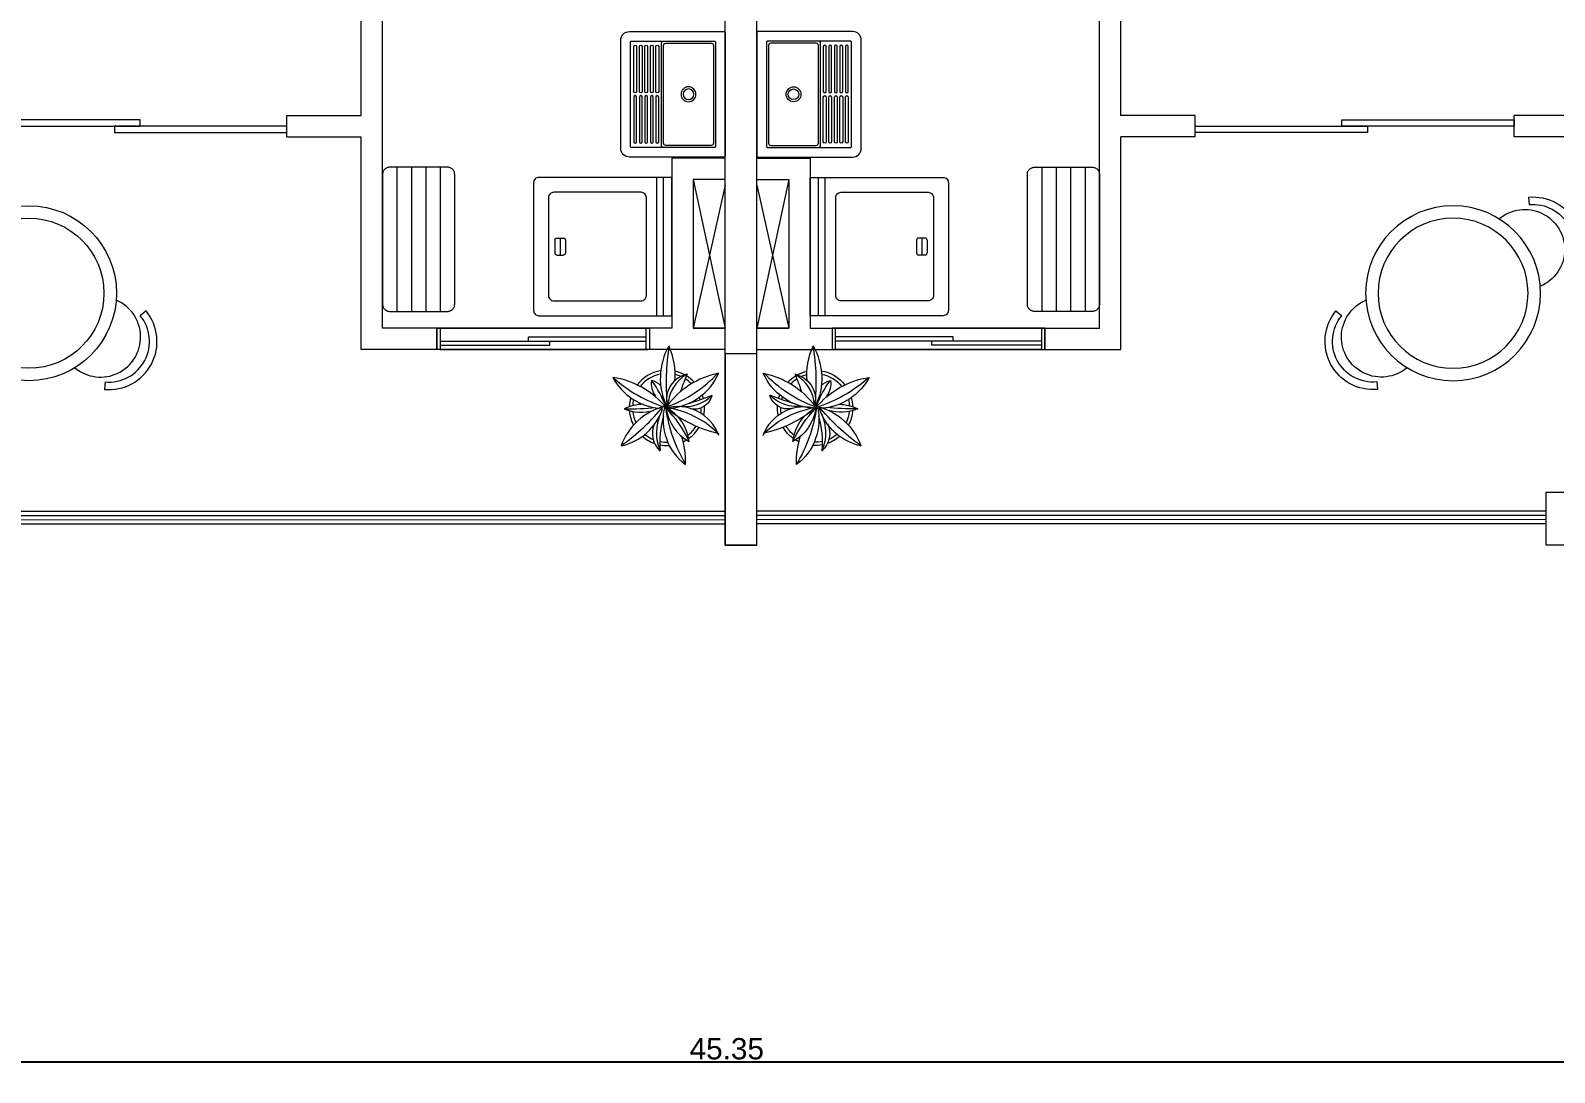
# Model space of a CAD drawing. Header units: millimetres. Extents: x 2878 to 6301, y 540 to 1980.
# Drawn here: x 2926.78 to 2933.94, y 819.73 to 824.63 of the extents above; entities that cross this region are included whole.
import ezdxf

# ---------------------------------------------------------------- set-up
doc = ezdxf.new("R2010")
doc.units = ezdxf.units.MM
doc.header["$LTSCALE"] = 4
doc.linetypes.add('HIDDEN2', pattern=[4.7625, 3.175, -1.5875])
for name, color, linetype, lineweight in [('ALVENARIA', 4, 'Continuous', 20), ('ALVENARIA EM VISTA', 1, 'Continuous', 5), ('COTAS', 35, 'Continuous', 5), ('fino', 2, 'Continuous', 9), ('JANELA', 2, 'Continuous', 20), ('PILAR', 1, 'Continuous', 5), ('PORTA', 2, 'Continuous', 20)]:
    doc.layers.add(name, color=color, linetype=linetype, lineweight=lineweight)
doc.styles.get("Standard").update_dxf_attribs({"font": 'arial.ttf'})
doc.dimstyles.new('ISO-25', dxfattribs={"dimscale": 0, "dimtxt": 0.1, "dimasz": 0.05, "dimexe": 0.05, "dimexo": 0.2, "dimgap": 0.01, "dimtad": 1, "dimzin": 4, "dimdsep": 46, "dimtxsty": 'Standard', "dimblk": 'OBLIQUE', "dimcen": 0.1, "dimdle": 0.05, "dimclrt": 256, "dimadec": 0, "dimazin": 0, "dimtfac": 1, "dimtix": 1, "dimtofl": 0, "dimtmove": 0, "dimatfit": 3, "dimfxl": 1, "dimtfillclr": 256, "dimarcsym": 0})

# ---------------------------------------------------------------- blocks, each defined once
blk = doc.blocks.new('Vaso-01')
at = {"layer": 'fino', "color": 0}
for centre, radius, start, end in [((0.2731, 0.1392), 0.304, 150.24114, 205.80899), ((1.0095, 0.1197), 1.0133, 170.23998, 186.11478), ((-0.2705, 0.1579), 0.3094, 354.33263, 25.28039), ((-0.0101, 0.2737), 0.2768, 208.0484, 264.64912), ((-0.3146, -0.2541), 0.4022, 39.15, 81.38898), ((0, 0), 0.1766, 99.38331, 142.28381), ((0, 0), 0.1616, 100.76794, 141.26301), ((0.1198, 0.0386), 0.1218, 101.42671, 190.98767), ((-0.2073, 0.5814), 0.6123, 289.63177, 316.94159), ((0.3212, -0.227), 0.3977, 101.24862, 143.98987), ((0.1919, -0.0023), 0.1888, 121.90552, 175.18589), ((-0.0101, 0.2737), 0.2768, 274.40726, 336.44308), ((0, 0), 0.1766, 61.45043, 77.39664), ((0, 0), 0.1616, 66.03991, 76.08191), ((0.6526, -0.1054), 0.6161, 154.68532, 162.45009), ((0, 0), 0.1766, 43.2421, 58.51793), ((0.1996, 0.6539), 0.683, 228.57445, 252.38422), ((0.0145, 0.1124), 0.0882, 169.11662, 218.95559), ((-0.0914, 0.0458), 0.0854, 42.83737, 76.97864), ((-0.4814, -0.1717), 0.5083, 20.51384, 36.02424), ((0, 0), 0.1616, 44.4902, 57.80538), ((0.0616, -0.2787), 0.2945, 104.12842, 160.14677), ((-0.7998, 0.6489), 1.0123, 305.44636, 320.73815), ((-0.102, -0.212), 0.2296, 92.43736, 115.29557), ((-0.1937, 1.7993), 1.8037, 269.91003, 274.50199), ((0, 0), 0.1766, 164.30702, 178.34143), ((0, 0), 0.1616, 166.0394, 176.53836), ((0.2467, -0.0555), 0.2645, 166.36026, 232.94739), ((0.0509, -0.1979), 0.2043, 19.43419, 107.43571), ((-0.1018, -0.1813), 0.208, 6.50728, 62.3609), ((-0.2705, 0.1579), 0.3094, 330.76974, 331.93672), ((-0.0703, -0.4355), 0.4429, 46.14832, 80.37107), ((0.0841, 0.1866), 0.1803, 261.63887, 315.62551), ((-0.2959, 1.2941), 1.3344, 286.3355, 292.41502), ((0.1292, 0.0822), 0.087, 257.35568, 344.35325), ((0, 0), 0.1616, 13.91928, 18.19493), ((0, 0), 0.1616, 351.13744, 0.5369), ((0, 0), 0.1766, 14.45099, 19.9273), ((0, 0), 0.1766, 348.82689, 2.97559), ((-0.2715, 0.0801), 0.2648, 282.24233, 341.73209), ((-0.121, 0.1794), 0.2001, 246.7315, 287.39709), ((0, 0), 0.1766, 184.20824, 207.38886), ((0, 0), 0.1616, 185.93821, 205.55318), ((0.1701, -0.1159), 0.2191, 155.9893, 202.83996), ((0.4649, -0.1655), 0.498, 165.0604, 184.07375), ((0.6941, 0.0968), 0.7065, 188.09589, 210.72258), ((0.2069, 0.029), 0.2129, 188.55522, 241.3289), ((-0.3833, -0.3786), 0.5353, 24.75992, 44.64728), ((0.3791, 0.475), 0.6104, 231.54163, 257.17636), ((0, 0), 0.1766, 229.23485, 250.73093), ((0, 0), 0.1616, 230.31261, 246.31716), ((0.042, -0.1207), 0.1104, 154.5276, 228.0163), ((-0.3146, -0.2541), 0.4022, 358.22216, 17.85831), ((0, 0), 0.1616, 296.591, 299.22386), ((0, 0), 0.1616, 307.81301, 328.1126), ((0, 0), 0.1766, 305.55089, 328.90469), ((0, 0), 0.1616, 258.20644, 271.57801), ((0, 0), 0.1766, 259.22389, 273.70915), ((0, 0), 0.1766, 295.5702, 301.57764)]:
    blk.add_arc(centre, radius, start, end, dxfattribs=at)
blk = doc.blocks.new('máquina_lavar_roupa')
at = {"layer": 'fino'}
for p, q in [((-0.07, 0.65), (-0.07, 0)), ((-0.04, 0.65), (-0.04, 0)), ((-0.54, 0.365), (-0.51, 0.365)), ((-0.55, 0.295), (-0.55, 0.355)), ((-0.5, 0.295), (-0.5, 0.355)), ((-0.54, 0.285), (-0.51, 0.285))]:
    blk.add_line(p, q, dxfattribs=at)
for points in [[(-0.625, 0.65), (0, 0.65), (0, 0), (-0.625, 0, -0.414214), (-0.65, 0.025), (-0.65, 0.625, -0.414214)], [(-0.555, 0.07, -0.414214), (-0.58, 0.095), (-0.58, 0.555, -0.414214), (-0.555, 0.58), (-0.145, 0.58, -0.414214), (-0.12, 0.555), (-0.12, 0.095, -0.414214), (-0.145, 0.07)]]:
    blk.add_lwpolyline(points, format="xyb", close=True, dxfattribs=at)
blk.add_lwpolyline([(-0.525, 0.285), (-0.525, 0.365)], dxfattribs=at)
for centre, start, end in [((-0.54, 0.355), 90, 180), ((-0.51, 0.355), 360, 90), ((-0.54, 0.295), 180, 270), ((-0.51, 0.295), 270, 360)]:
    blk.add_arc(centre, 0.01, start, end, dxfattribs=at)
blk = doc.blocks.new('tanque')
at = {"layer": 'fino'}
for points in [[(-0.29, 0, 0.414214), (-0.295, -0.005), (-0.295, -0.45, 0.414214), (-0.255, -0.49), (0.255, -0.49, 0.414214), (0.295, -0.45), (0.295, -0.005, 0.414214), (0.29, 0)], [(-0.25, -0.289, 0.414214), (-0.24, -0.299), (0.24, -0.299, 0.414214), (0.25, -0.289), (0.25, -0.05, 0.414214), (0.245, -0.045), (-0.245, -0.045, 0.414214), (-0.25, -0.05)], [(-0.23, -0.055, 0.414214), (-0.24, -0.065), (-0.24, -0.279, 0.414214), (-0.23, -0.289), (0.23, -0.289, 0.414214), (0.24, -0.279), (0.24, -0.065, 0.414214), (0.23, -0.055)], [(-0.224, -0.325, -1), (-0.224, -0.312), (-0.013, -0.312, -1), (-0.013, -0.325)], [(-0.224, -0.351, -1), (-0.224, -0.338), (-0.013, -0.338, -1), (-0.013, -0.351)], [(0.224, -0.325, 1), (0.224, -0.312), (0.013, -0.312, 1), (0.013, -0.325)], [(0.224, -0.351, 1), (0.224, -0.338), (0.013, -0.338, 1), (0.013, -0.351)], [(-0.224, -0.377, -1), (-0.224, -0.364), (-0.013, -0.364, -1), (-0.013, -0.377)], [(-0.224, -0.403, -1), (-0.224, -0.39), (-0.013, -0.39, -1), (-0.013, -0.403)], [(-0.224, -0.429, -1), (-0.224, -0.416), (-0.013, -0.416, -1), (-0.013, -0.429)], [(0.224, -0.377, 1), (0.224, -0.364), (0.013, -0.364, 1), (0.013, -0.377)], [(0.224, -0.403, 1), (0.224, -0.39), (0.013, -0.39, 1), (0.013, -0.403)], [(0.224, -0.429, 1), (0.224, -0.416), (0.013, -0.416, 1), (0.013, -0.429)]]:
    blk.add_lwpolyline(points, format="xyb", close=True, dxfattribs=at)
blk.add_lwpolyline([(-0.25, -0.289), (-0.25, -0.44, 0.414214), (-0.245, -0.445), (0.245, -0.445, 0.414214), (0.25, -0.44), (0.25, -0.289)], format="xyb", dxfattribs=at)
for radius in [0.035, 0.025]:
    blk.add_circle((0, -0.172), radius, dxfattribs=at)
blk = doc.blocks.new('VARALP01')
at = {"linetype": 'HIDDEN2'}
for p, q in [((0.45, 0), (-0.45, 0)), ((-0.5, -0.05), (-0.5, -0.45)), ((0.5, -0.1), (-0.5, -0.1)), ((0.5, -0.45), (0.5, -0.05)), ((0.5, -0.2), (-0.5, -0.2)), ((0.5, -0.3), (-0.5, -0.3)), ((0.5, -0.4), (-0.5, -0.4)), ((-0.45, -0.5), (0.45, -0.5))]:
    blk.add_line(p, q, dxfattribs=at)
for centre, start, end in [((-0.45, -0.05), 90, 180), ((0.45, -0.05), 0, 90), ((-0.45, -0.45), 180, 270), ((0.45, -0.45), 270, 0)]:
    blk.add_arc(centre, 0.05, start, end, dxfattribs=at)
blk = doc.blocks.new('MESA2LUG')
at = {"layer": 'COTAS'}
for p, q in [((-0.2166, 0.6293), (-0.1784, 0.6134)), ((0.2356, 0.6134), (0.2739, 0.6293)), ((-0.2739, -0.6039), (-0.2356, -0.588)), ((0.1784, -0.588), (0.2166, -0.6039))]:
    blk.add_line(p, q, dxfattribs=at)
for radius in [0.483, 0.414]:
    blk.add_circle((0, 0.0127), radius, dxfattribs=at)
for centre, radius, start, end in [((0.0286, 0.5271), 0.2657, 22.61987, 157.38013), ((0.0286, 0.4754), 0.2208, 347.92539, 184.99004), ((0.0286, 0.5271), 0.2242, 22.61986, 157.38014), ((-0.0286, -0.45), 0.2208, 167.92539, 4.99004), ((-0.0286, -0.5017), 0.2243, 202.61986, 337.38014), ((-0.0286, -0.5017), 0.2657, 202.61987, 337.38013)]:
    blk.add_arc(centre, radius, start, end, dxfattribs=at)
blk = doc.blocks.new('PILAR')
at = {"layer": 'PILAR', "ltscale": 0.01}
blk.add_lwpolyline([(-0.15, 0), (0.1, 0), (0.1, -0.6), (-0.15, -0.6)], close=True, dxfattribs=at)
blk = doc.blocks.new('_Oblique')
at = {"color": 0, "linetype": 'ByBlock', "lineweight": -2}
blk.add_line((-0.5, -0.5), (0.5, 0.5), dxfattribs=at)
blk = doc.blocks.new('*D545')
at = {"layer": 'COTAS', "color": 0, "lineweight": -2, "transparency": 16777216}
for p, q in [((2907.4441, 822.0053), (2907.4441, 819.7264)), ((2952.7953, 822.0053), (2952.7953, 819.7264)), ((2907.3941, 819.7764), (2952.8453, 819.7764))]:
    blk.add_line(p, q, dxfattribs=at)
at = {"layer": 'Defpoints', "color": 0, "transparency": 16777216}
for p in [(2907.4441, 822.2053), (2952.7953, 822.2053), (2952.7953, 819.7764)]:
    blk.add_point(p, dxfattribs=at)
at = {"layer": 'COTAS', "color": 0, "lineweight": -2, "transparency": 16777216, "xscale": 0.05, "yscale": 0.05, "zscale": 0.05, "rotation": 180}
blk.add_blockref('_Oblique', (2907.4441, 819.7764), dxfattribs=at)
at = {"layer": 'COTAS', "color": 0, "lineweight": -2, "transparency": 16777216, "xscale": 0.05, "yscale": 0.05, "zscale": 0.05}
blk.add_blockref('_Oblique', (2952.7953, 819.7764), dxfattribs=at)
at = {"layer": 'COTAS', "transparency": 16777216, "insert": (2930.0532, 819.8375), "char_height": 0.1, "attachment_point": 5}
blk.add_mtext('45.35', dxfattribs=at)

msp = doc.modelspace()

# ---------------------------------------------------------------- linework, layer by layer
at = {"layer": 'ALVENARIA'}
for p, q in [((2930.045, 822.2053), (2930.0454, 828.4562)), ((2930.195, 822.2053), (2930.1954, 828.4562)), ((2928.3351, 824.2254), (2928.3351, 824.7254)), ((2928.435, 823.2254), (2928.4351, 824.7254)), ((2931.805, 823.2254), (2931.8049, 824.7254)), ((2931.905, 824.2254), (2931.9049, 824.7254)), ((2927.9851, 824.2254), (2928.3351, 824.2254)), ((2932.255, 824.2254), (2931.905, 824.2254)), ((2934.205, 824.2254), (2933.755, 824.2254)), ((2928.335, 823.1254), (2928.3351, 824.1254)), ((2931.905, 823.1254), (2931.905, 824.1254)), ((2934.205, 824.1255), (2933.755, 824.1255)), ((2929.795, 823.2253), (2928.435, 823.2254)), ((2928.6901, 823.2252), (2928.6901, 823.1252)), ((2929.6901, 823.2253), (2929.6901, 823.1253)), ((2930.4451, 823.2253), (2931.805, 823.2254)), ((2930.5487, 823.2253), (2930.5487, 823.1253)), ((2931.5487, 823.2252), (2931.5487, 823.1252)), ((2930.0451, 823.1253), (2928.335, 823.1254)), ((2930.045, 822.3053), (2930.0451, 823.1253)), ((2930.195, 823.1253), (2931.905, 823.1254)), ((2930.195, 822.3053), (2930.195, 823.1253))]:
    msp.add_line(p, q, dxfattribs=at)
at = {"layer": 'ALVENARIA', "ltscale": 200}
for p, q in [((2930.0451, 824.0253), (2930.0451, 824.6253)), ((2930.195, 824.0253), (2930.1949, 824.6253)), ((2927.9851, 824.1254), (2927.9851, 824.2254)), ((2932.255, 824.1254), (2932.255, 824.2254)), ((2933.755, 824.1254), (2933.755, 824.2254)), ((2927.9851, 824.1254), (2928.3351, 824.1254)), ((2932.255, 824.1254), (2931.905, 824.1254)), ((2930.0451, 824.0253), (2929.795, 824.0253)), ((2929.795, 824.0253), (2929.795, 823.2253)), ((2930.195, 824.0253), (2930.445, 824.0253)), ((2930.445, 824.0253), (2930.4451, 823.2253))]:
    msp.add_line(p, q, dxfattribs=at)
at = {"layer": 'ALVENARIA', "ltscale": 0.03}
for p, q in [((2930.045, 822.2053), (2930.195, 822.2053)), ((2930.195, 822.2053), (2930.045, 822.2053))]:
    msp.add_line(p, q, dxfattribs=at)
at = {"layer": 'ALVENARIA EM VISTA'}
for p, q in [((2926.3358, 822.3655), (2930.045, 822.3653)), ((2933.9051, 822.3655), (2930.195, 822.3653)), ((2926.3358, 822.3455), (2930.045, 822.3453)), ((2926.3358, 822.3255), (2930.045, 822.3253)), ((2926.3358, 822.3055), (2930.045, 822.3053)), ((2933.9051, 822.3455), (2930.195, 822.3453)), ((2933.9051, 822.3255), (2930.195, 822.3253)), ((2933.9051, 822.3055), (2930.195, 822.3053))]:
    msp.add_line(p, q, dxfattribs=at)
at = {"layer": 'COTAS', "ltscale": 0.01}
for p, q in [((2929.895, 823.9253), (2930.045, 823.2253)), ((2930.0451, 823.8977), (2929.895, 823.2253)), ((2930.1949, 823.8977), (2930.345, 823.2253)), ((2930.345, 823.9253), (2930.195, 823.2253))]:
    msp.add_line(p, q, dxfattribs=at)
at = {"layer": 'COTAS'}
for p, q in [((2928.7062, 823.2252), (2929.682, 823.2253)), ((2930.045, 823.2253), (2929.895, 823.2253)), ((2930.195, 823.2253), (2930.345, 823.2253)), ((2931.5325, 823.2252), (2930.5568, 823.2253)), ((2928.7062, 823.1252), (2929.682, 823.1253)), ((2931.5325, 823.1252), (2930.5568, 823.1253))]:
    msp.add_line(p, q, dxfattribs=at)
at = {"layer": 'COTAS', "ltscale": 200}
for p, q in [((2928.7062, 823.1652), (2929.171, 823.1652)), ((2929.121, 823.1852), (2929.6739, 823.1853)), ((2929.171, 823.1652), (2929.6739, 823.1653)), ((2931.1178, 823.1852), (2930.5649, 823.1853)), ((2931.0678, 823.1652), (2930.5649, 823.1653)), ((2931.5325, 823.1652), (2931.0678, 823.1652)), ((2928.7062, 823.1452), (2929.221, 823.1452)), ((2931.5325, 823.1452), (2931.0178, 823.1452))]:
    msp.add_line(p, q, dxfattribs=at)
at = {"layer": 'COTAS', "ltscale": 0.03}
for p, q in [((2929.121, 823.1652), (2929.121, 823.1852)), ((2929.221, 823.1452), (2929.221, 823.1652)), ((2931.0178, 823.1452), (2931.0178, 823.1652)), ((2931.1178, 823.1652), (2931.1178, 823.1852))]:
    msp.add_line(p, q, dxfattribs=at)
at = {"layer": 'COTAS', "ltscale": 200}
for points in [[(2929.895, 823.9253), (2929.895, 823.2253), (2930.045, 823.2253), (2930.045, 823.9253)], [(2930.345, 823.9253), (2930.345, 823.2253), (2930.195, 823.2253), (2930.195, 823.9253)]]:
    msp.add_lwpolyline(points, close=True, dxfattribs=at)
at = {"layer": 'JANELA', "ltscale": 0.03}
for points in [[(2928.7062, 823.1252), (2928.6901, 823.1252), (2928.6901, 823.2252), (2928.7062, 823.2252)], [(2929.6901, 823.1253), (2929.6739, 823.1253), (2929.6739, 823.2253), (2929.6901, 823.2253)], [(2930.5487, 823.1253), (2930.5649, 823.1253), (2930.5649, 823.2253), (2930.5487, 823.2253)], [(2931.5325, 823.1252), (2931.5487, 823.1252), (2931.5487, 823.2252), (2931.5325, 823.2252)]]:
    msp.add_lwpolyline(points, close=True, dxfattribs=at)
at = {"layer": 'PILAR', "color": 1, "ltscale": 0.01}
msp.add_lwpolyline([(2930.045, 822.2052), (2930.195, 822.2052), (2930.195, 823.1053), (2930.0451, 823.1053)], close=True, dxfattribs=at)
at = {"layer": 'PORTA'}
for points in [[(2927.2951, 824.1754), (2927.2951, 824.2054), (2926.4851, 824.2054), (2926.4851, 824.1754)], [(2927.9851, 824.1454), (2927.9851, 824.1754), (2927.1751, 824.1754), (2927.1751, 824.1454)], [(2932.255, 824.1454), (2932.255, 824.1754), (2933.065, 824.1754), (2933.065, 824.1454)], [(2932.945, 824.1754), (2932.945, 824.2054), (2933.755, 824.2054), (2933.755, 824.1754)]]:
    msp.add_lwpolyline(points, close=True, dxfattribs=at)

# ---------------------------------------------------------------- block references
at = {"layer": 'COTAS', "color": 3, "xscale": -1}
for name, p, rotation in [('tanque', (2930.0451, 824.3253), 270), ('máquina_lavar_roupa', (2929.795, 823.9345), 180)]:
    msp.add_blockref(name, p, dxfattribs=dict(at, rotation=rotation))
at = {"layer": 'COTAS', "color": 3}
for name, p, rotation in [('tanque', (2930.195, 824.3253), 90), ('máquina_lavar_roupa', (2930.445, 823.9345), 180)]:
    msp.add_blockref(name, p, dxfattribs=dict(at, rotation=rotation))
at = {"layer": 'COTAS'}
for name, p, xscale, yscale, zscale, rotation in [('MESA2LUG', (2926.7634, 823.3949), 0.851542699081161, 0.851542699081161, 0.851542699081161, 242.0758886484379), ('VARALP01', (2928.4351, 823.6434), 0.6780209225512408, 0.6780209225512408, 0.6780209225512408, 90)]:
    msp.add_blockref(name, p, dxfattribs=dict(at, xscale=xscale, yscale=yscale, zscale=zscale, rotation=rotation))
at = {"layer": 'COTAS', "extrusion": (0, 0, -1)}
for name, p, xscale, yscale, zscale, rotation in [('MESA2LUG', (-2933.4767, 823.3949), 0.851542699081161, 0.851542699081161, -0.851542699081161, 242.0758886484379), ('VARALP01', (-2931.805, 823.6434), 0.6780209225512408, 0.6780209225512408, -0.6780209225512408, 90)]:
    msp.add_blockref(name, p, dxfattribs=dict(at, xscale=xscale, yscale=yscale, zscale=zscale, rotation=rotation))
at = {"layer": 'COTAS', "color": 3}
msp.add_blockref('Vaso-01', (2929.7716, 822.8509), dxfattribs=at)
at = {"layer": 'COTAS', "color": 3, "extrusion": (0, 0, -1), "zscale": -1}
msp.add_blockref('Vaso-01', (-2930.4685, 822.8509), dxfattribs=at)
at = {"layer": 'COTAS', "rotation": 90.00000000000001}
msp.add_blockref('PILAR', (2933.9051, 822.3555), dxfattribs=at)

# ---------------------------------------------------------------- dimensions: what is measured, and where the dimension line sits
at = {"layer": 'COTAS'}
dim = msp.add_linear_dim(base=(2952.7953, 819.7764), p1=(2907.4441, 822.2053), p2=(2952.7953, 822.2053), dimstyle='ISO-25', override={"dimscale": 1}, dxfattribs=at)
dim.commit()
dim.dimension.update_dxf_attribs({"geometry": '*D545', "text_midpoint": (2930.0532, 819.7764), "dimtype": 160})

doc.saveas('drawing.dxf')
